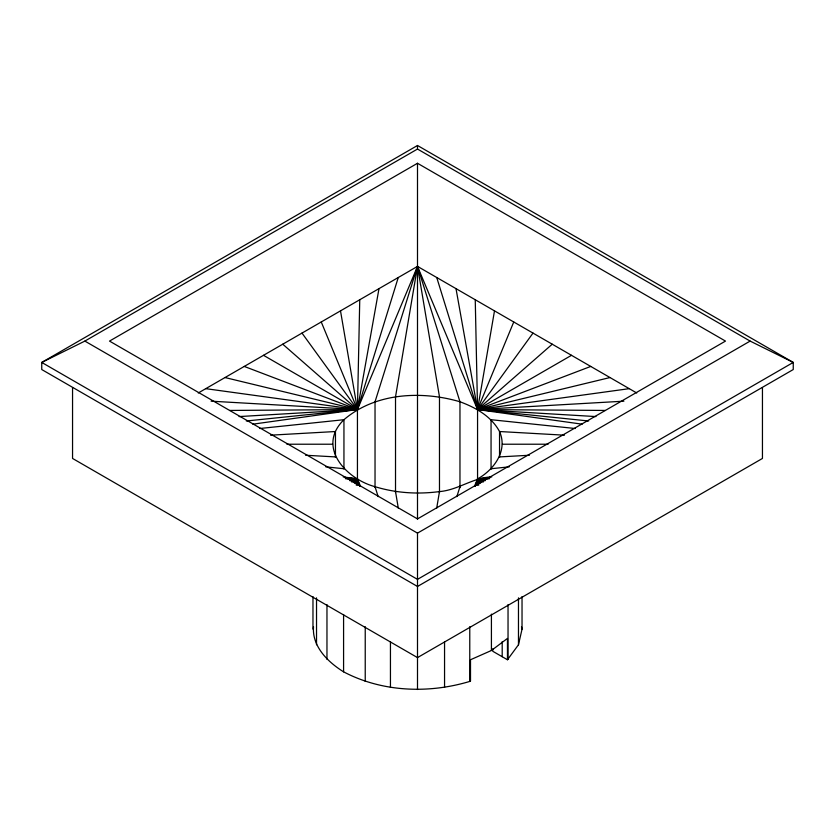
<?xml version="1.0" encoding="UTF-8"?>
<svg xmlns="http://www.w3.org/2000/svg" width="835" height="835" viewBox="0 0 835 835"><rect width="100%" height="100%" fill="white"/><g stroke="black" fill="none" stroke-linecap="round" stroke-linejoin="round"><path stroke-width="1.25" d="M359.749 299.744L357.443 409.547L357.443 479.666M477.422 485.354L477.557 478.904C493.965 469.834 508.087 450.629 499.539 431.528C491.293 416.279 475.71 407.574 459.97 401.76C421.581 390.529 375.416 392.711 343.947 419.702C316.152 446.861 346.16 478.966 375.03 486.69C395.894 493.088 417.897 494.456 439.481 491.585C458.071 490.103 473.142 477.411 491.763 476.91M436.684 508.212L439.481 491.585M356.347 485.302L357.443 478.904L343.237 476.91M494.497 310.86L477.557 409.547L477.557 479.874M378.996 288.639L357.443 409.547L252.848 424.18M476.42 485.26L477.557 478.904L490.479 477.568M492.775 648.764L492.775 651.279L507.461 659.754L507.461 638.42L491.418 650.496L470.502 659.754L470.502 681.099L469.771 681.423C428.491 693.854 382.106 692.111 343.582 671.831C327.967 662.103 311.946 646.572 313.511 626.751M507.461 659.754L518.472 644.777L522.032 629.162L522.032 596.576M398.253 277.523L357.443 409.547L246.325 420.997M475.251 486.377L477.557 478.904L489.268 478.204M456.849 496.627L459.97 486.69M355.459 483.695L357.443 478.904L344.521 477.568M513.744 321.976L477.557 409.547L582.152 424.18M474.53 486.116L477.557 478.904L489.279 478.82M354.405 483.089L357.443 478.904L360.469 486.116M533.001 333.092L477.557 409.547L588.675 420.997M353.56 482.296L357.443 478.904L359.749 486.377M552.248 344.197L477.557 409.547L417.5 266.407L198.271 392.982M417.5 145.488L41.75 362.432L41.75 369.54L417.5 586.473L793.25 369.54L793.25 362.432L417.5 145.488L417.5 149.048L750.133 341.087L793.25 362.432L417.5 579.365L41.75 362.432L84.867 341.087L417.5 149.048M417.5 163.274L109.51 341.087L417.5 518.911L725.49 341.087L417.5 163.274L417.5 519.276M351.848 482.129L357.443 478.904L358.58 485.26M571.495 355.313L477.557 409.547L436.747 277.523M84.867 341.087L417.5 533.127L750.133 341.087M590.742 366.429L477.557 409.547L456.004 288.639M351.358 481.221L357.443 478.904L357.578 485.354M609.999 377.545L477.557 409.547L475.251 299.744M349.875 480.73L357.443 478.904L345.732 478.204M629.246 388.661L477.557 409.547L595.94 416.582M349.729 479.958L357.443 478.904L345.721 478.82M259.758 428.512L343.947 419.702L343.947 469.04M491.053 468.738L509.193 466.848M239.06 416.582L357.443 409.547L417.5 266.407L636.729 392.982M623.891 401.176L477.557 409.547L605.218 410.444M270.53 435.181L335.461 431.528L335.461 457.392M499.539 456.912L529.411 455.242M348.372 479.415L357.443 478.904M229.782 410.444L357.443 409.547L340.503 310.86M286.906 444.22L332.56 444.22M502.44 444.22L548.094 444.22M211.109 401.176L357.443 409.547L321.256 321.976M564.47 435.181L499.539 431.528L499.539 457.392M305.589 455.242L335.461 456.912M478.653 485.302L477.557 478.904L486.628 479.415M575.242 428.512L491.053 419.702L491.053 469.228M325.807 466.848L343.947 468.738M205.754 388.661L357.443 409.547L301.999 333.092M479.54 483.695L477.557 478.904L485.271 479.958M225.001 377.545L357.443 409.547L282.752 344.197M480.595 483.089L477.557 478.904L485.125 480.73M244.258 366.429L357.443 409.547L263.505 355.313M481.44 482.296L477.557 478.904L483.642 481.221M477.557 478.904L483.152 482.129M375.03 486.69L378.151 496.627M521.489 626.751L522.032 629.162M395.519 491.585L398.316 508.212M762.449 387.576L762.449 458.446L417.5 657.604L72.551 458.446L72.551 387.576M518.472 597.87L518.472 644.777M508.035 604.603L508.035 659.337M502.2 641.656L502.2 656.717M491.418 614.122L491.418 650.496M469.771 626.699L469.771 681.423M459.97 487.713L459.97 401.76L417.5 266.407L375.03 401.76L375.03 487.452M444.554 641.844L444.554 687.455M439.481 492.556L439.481 396.855L417.5 266.407L395.519 396.855L395.519 492.556M417.5 533.127L417.5 689.512M390.446 641.844L390.446 687.455M365.229 626.699L365.229 681.423M343.582 614.497L343.582 671.831M326.965 604.603L326.965 659.337M316.528 597.87L316.528 644.777M312.968 596.576L312.968 629.162"/></g></svg>
